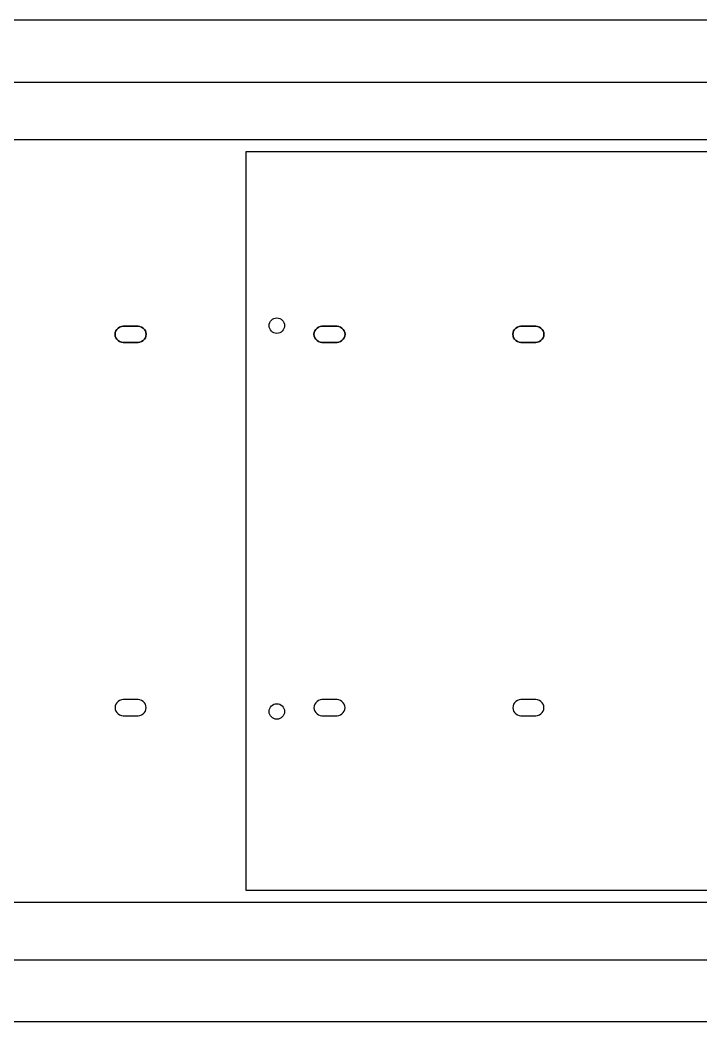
# Model space of a CAD drawing. Header units: millimetres. Extents: x 151130 to 215929, y 2134 to 34533.
# Drawn here: x 164836.7 to 165055.6, y 10383.2 to 10705.2 of the extents above; entities that cross this region are included whole.
import ezdxf

# ---------------------------------------------------------------- set-up
doc = ezdxf.new("R2010")
doc.units = ezdxf.units.MM
doc.layers.add('MUEBLES', color=8, linetype='Continuous')
doc.layers.add('OH!-Furniture', color=7, linetype='Continuous')

# ---------------------------------------------------------------- blocks, each defined once
blk = doc.blocks.new('1000 DOBLE')
at = {"layer": 'OH!-Furniture', "color": 2}
blk.add_lwpolyline([(2093.89, 613.22), (1093.89, 613.22), (1093.89, 368.2), (2093.89, 368.2)], close=True, dxfattribs=at)
at = {"layer": 'OH!-Furniture', "color": 2, "flags": 128}
for points in [[(1841.98, 548.12), (1841.41, 548.17), (1840.85, 548.36), (1840.38, 548.69), (1839.96, 549.11), (1839.63, 549.58), (1839.44, 550.14), (1839.4, 550.71), (1839.44, 551.27), (1839.63, 551.83), (1839.96, 552.3), (1840.38, 552.73), (1840.85, 553.05), (1841.41, 553.24), (1841.98, 553.29), (1846.77, 553.29), (1847.33, 553.24), (1847.9, 553.05), (1848.37, 552.73), (1848.79, 552.3), (1849.12, 551.83), (1849.3, 551.27), (1849.35, 550.71), (1849.3, 550.14), (1849.12, 549.58), (1848.79, 549.11), (1848.37, 548.69), (1847.9, 548.36), (1847.33, 548.17), (1846.77, 548.12)], [(1846.77, 553.29), (1841.98, 553.29), (1841.41, 553.24), (1840.85, 553.05), (1840.38, 552.73), (1839.96, 552.3), (1839.63, 551.83), (1839.44, 551.27), (1839.4, 550.71), (1839.44, 550.14), (1839.63, 549.58), (1839.96, 549.11), (1840.38, 548.69), (1840.85, 548.36), (1841.41, 548.17), (1841.98, 548.12), (1846.77, 548.12), (1847.33, 548.17), (1847.9, 548.36), (1848.37, 548.69), (1848.79, 549.11), (1849.12, 549.58), (1849.3, 550.14), (1849.35, 550.71), (1849.3, 551.27), (1849.12, 551.83), (1848.79, 552.3), (1848.37, 552.73), (1847.9, 553.05), (1847.33, 553.24)], [(1905.9, 548.12), (1905.33, 548.17), (1904.77, 548.36), (1904.3, 548.69), (1903.88, 549.11), (1903.55, 549.58), (1903.36, 550.14), (1903.31, 550.71), (1903.36, 551.27), (1903.55, 551.83), (1903.88, 552.3), (1904.3, 552.73), (1904.77, 553.05), (1905.33, 553.24), (1905.9, 553.29), (1910.73, 553.29), (1911.3, 553.24), (1911.86, 553.05), (1912.33, 552.73), (1912.75, 552.3), (1913.08, 551.83), (1913.27, 551.27), (1913.32, 550.71), (1913.27, 550.14), (1913.08, 549.58), (1912.75, 549.11), (1912.33, 548.69), (1911.86, 548.36), (1911.3, 548.17), (1910.73, 548.12)], [(1910.73, 553.29), (1905.9, 553.29), (1905.33, 553.24), (1904.77, 553.05), (1904.3, 552.73), (1903.88, 552.3), (1903.55, 551.83), (1903.36, 551.27), (1903.31, 550.71), (1903.36, 550.14), (1903.55, 549.58), (1903.88, 549.11), (1904.3, 548.69), (1904.77, 548.36), (1905.33, 548.17), (1905.9, 548.12), (1910.73, 548.12), (1911.3, 548.17), (1911.86, 548.36), (1912.33, 548.69), (1912.75, 549.11), (1913.08, 549.58), (1913.27, 550.14), (1913.32, 550.71), (1913.27, 551.27), (1913.08, 551.83), (1912.75, 552.3), (1912.33, 552.73), (1911.86, 553.05), (1911.3, 553.24)], [(1969.86, 548.12), (1969.3, 548.17), (1968.73, 548.36), (1968.26, 548.69), (1967.84, 549.11), (1967.51, 549.58), (1967.33, 550.14), (1967.28, 550.71), (1967.33, 551.27), (1967.51, 551.83), (1967.84, 552.3), (1968.26, 552.73), (1968.73, 553.05), (1969.3, 553.24), (1969.86, 553.29), (1974.65, 553.29), (1975.22, 553.24), (1975.78, 553.05), (1976.25, 552.73), (1976.67, 552.3), (1977, 551.83), (1977.19, 551.27), (1977.23, 550.71), (1977.19, 550.14), (1977, 549.58), (1976.67, 549.11), (1976.25, 548.69), (1975.78, 548.36), (1975.22, 548.17), (1974.65, 548.12)], [(1974.65, 553.29), (1969.86, 553.29), (1969.3, 553.24), (1968.73, 553.05), (1968.26, 552.73), (1967.84, 552.3), (1967.51, 551.83), (1967.33, 551.27), (1967.28, 550.71), (1967.33, 550.14), (1967.51, 549.58), (1967.84, 549.11), (1968.26, 548.69), (1968.73, 548.36), (1969.3, 548.17), (1969.86, 548.12), (1974.65, 548.12), (1975.22, 548.17), (1975.78, 548.36), (1976.25, 548.69), (1976.67, 549.11), (1977, 549.58), (1977.19, 550.14), (1977.23, 550.71), (1977.19, 551.27), (1977, 551.83), (1976.67, 552.3), (1976.25, 552.73), (1975.78, 553.05), (1975.22, 553.24)], [(1846.77, 428.13), (1847.33, 428.18), (1847.9, 428.37), (1848.37, 428.69), (1848.79, 429.12), (1849.12, 429.59), (1849.3, 430.15), (1849.35, 430.71), (1849.3, 431.28), (1849.12, 431.84), (1848.79, 432.31), (1848.37, 432.73), (1847.9, 433.06), (1847.33, 433.25), (1846.77, 433.3), (1841.98, 433.3), (1841.41, 433.25), (1840.85, 433.06), (1840.38, 432.73), (1839.96, 432.31), (1839.63, 431.84), (1839.44, 431.28), (1839.4, 430.71), (1839.44, 430.15), (1839.63, 429.59), (1839.96, 429.12), (1840.38, 428.69), (1840.85, 428.37), (1841.41, 428.18), (1841.98, 428.13)], [(1846.77, 433.3), (1841.98, 433.3), (1841.41, 433.25), (1840.85, 433.06), (1840.38, 432.73), (1839.96, 432.31), (1839.63, 431.84), (1839.44, 431.28), (1839.4, 430.71), (1839.44, 430.15), (1839.63, 429.59), (1839.96, 429.12), (1840.38, 428.69), (1840.85, 428.37), (1841.41, 428.18), (1841.98, 428.13), (1846.77, 428.13), (1847.33, 428.18), (1847.9, 428.37), (1848.37, 428.69), (1848.79, 429.12), (1849.12, 429.59), (1849.3, 430.15), (1849.35, 430.71), (1849.3, 431.28), (1849.12, 431.84), (1848.79, 432.31), (1848.37, 432.73), (1847.9, 433.06), (1847.33, 433.25)], [(1910.73, 428.13), (1911.3, 428.18), (1911.86, 428.37), (1912.33, 428.69), (1912.75, 429.12), (1913.08, 429.59), (1913.27, 430.15), (1913.32, 430.71), (1913.27, 431.28), (1913.08, 431.84), (1912.75, 432.31), (1912.33, 432.73), (1911.86, 433.06), (1911.3, 433.25), (1910.73, 433.3), (1905.9, 433.3), (1905.33, 433.25), (1904.77, 433.06), (1904.3, 432.73), (1903.88, 432.31), (1903.55, 431.84), (1903.36, 431.28), (1903.31, 430.71), (1903.36, 430.15), (1903.55, 429.59), (1903.88, 429.12), (1904.3, 428.69), (1904.77, 428.37), (1905.33, 428.18), (1905.9, 428.13)], [(1910.73, 433.3), (1905.9, 433.3), (1905.33, 433.25), (1904.77, 433.06), (1904.3, 432.73), (1903.88, 432.31), (1903.55, 431.84), (1903.36, 431.28), (1903.31, 430.71), (1903.36, 430.15), (1903.55, 429.59), (1903.88, 429.12), (1904.3, 428.69), (1904.77, 428.37), (1905.33, 428.18), (1905.9, 428.13), (1910.73, 428.13), (1911.3, 428.18), (1911.86, 428.37), (1912.33, 428.69), (1912.75, 429.12), (1913.08, 429.59), (1913.27, 430.15), (1913.32, 430.71), (1913.27, 431.28), (1913.08, 431.84), (1912.75, 432.31), (1912.33, 432.73), (1911.86, 433.06), (1911.3, 433.25)], [(1974.65, 428.13), (1975.22, 428.18), (1975.78, 428.37), (1976.25, 428.69), (1976.67, 429.12), (1977, 429.59), (1977.19, 430.15), (1977.23, 430.71), (1977.19, 431.28), (1977, 431.84), (1976.67, 432.31), (1976.25, 432.73), (1975.78, 433.06), (1975.22, 433.25), (1974.65, 433.3), (1969.86, 433.3), (1969.3, 433.25), (1968.73, 433.06), (1968.26, 432.73), (1967.84, 432.31), (1967.51, 431.84), (1967.33, 431.28), (1967.28, 430.71), (1967.33, 430.15), (1967.51, 429.59), (1967.84, 429.12), (1968.26, 428.69), (1968.73, 428.37), (1969.3, 428.18), (1969.86, 428.13)], [(1974.65, 433.3), (1969.86, 433.3), (1969.3, 433.25), (1968.73, 433.06), (1968.26, 432.73), (1967.84, 432.31), (1967.51, 431.84), (1967.33, 431.28), (1967.28, 430.71), (1967.33, 430.15), (1967.51, 429.59), (1967.84, 429.12), (1968.26, 428.69), (1968.73, 428.37), (1969.3, 428.18), (1969.86, 428.13), (1974.65, 428.13), (1975.22, 428.18), (1975.78, 428.37), (1976.25, 428.69), (1976.67, 429.12), (1977, 429.59), (1977.19, 430.15), (1977.23, 430.71), (1977.19, 431.28), (1977, 431.84), (1976.67, 432.31), (1976.25, 432.73), (1975.78, 433.06), (1975.22, 433.25)]]:
    blk.add_lwpolyline(points, close=True, dxfattribs=at)
blk = doc.blocks.new('UNION 700')
at = {"layer": 'OH!-Furniture', "color": 4}
blk.add_lwpolyline([(-850.66, 201.37), (-150.66, 201.37), (-150.66, 438.74), (-850.66, 438.74)], close=True, dxfattribs=at)
for centre in [(-840.67, 382.86), (-840.67, 258.85)]:
    blk.add_circle(centre, 2.49, dxfattribs=at)
blk = doc.blocks.new('MR8')
at = {"layer": 'MUEBLES'}
for points in [[(-2444.5, -462), (-1280.5, -462), (-1280.5, -442), (-2444.5, -442)], [(-2444.5, -744), (-1280.5, -744), (-1280.5, -764), (-2444.5, -764)]]:
    blk.add_lwpolyline(points, close=True, dxfattribs=at)
at = {"layer": 'OH!-Furniture'}
for name, p in [('1000 DOBLE', (-3481.39, -1093.71)), ('UNION 700', (-749.34, -923.06))]:
    blk.add_blockref(name, p, dxfattribs=at)

msp = doc.modelspace()

# ---------------------------------------------------------------- block references
at = {"color": 5}
msp.add_blockref('MR8', (166509.22, 11147.21), dxfattribs=at)

doc.saveas('drawing.dxf')
